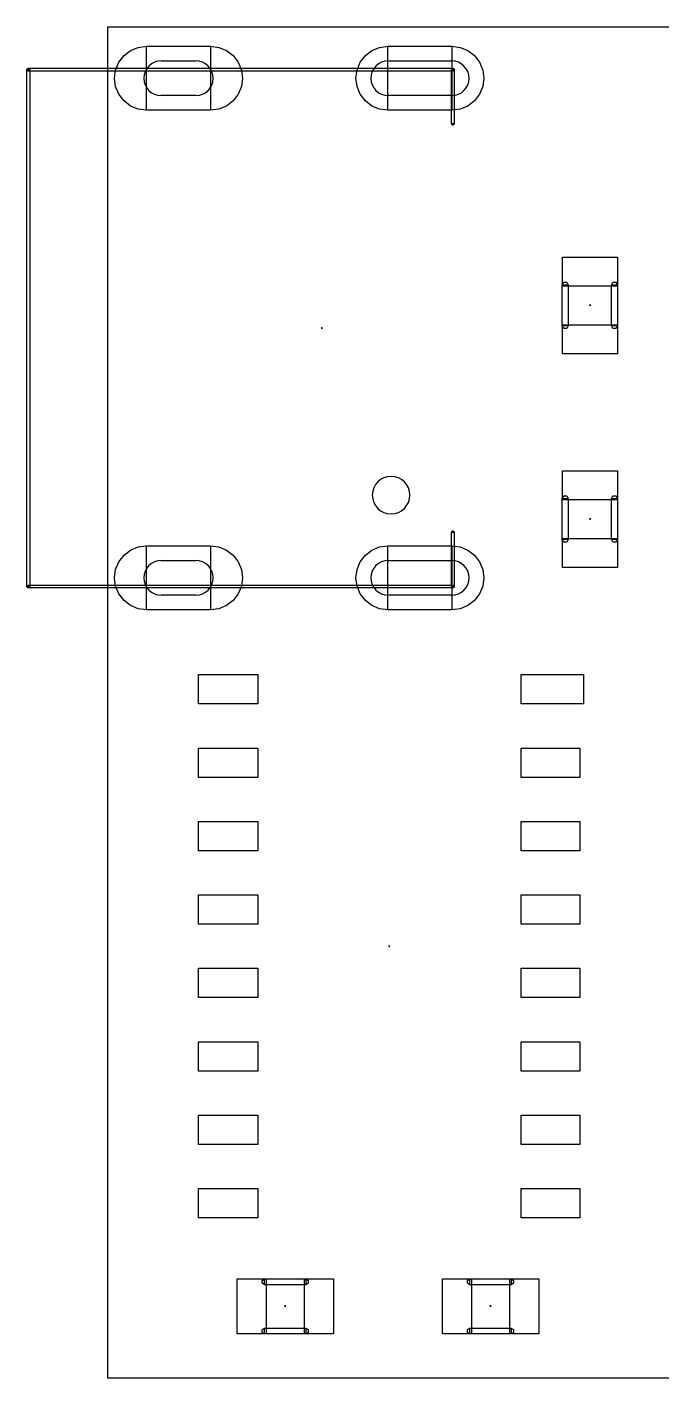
# Model space of a CAD drawing. Extents: x 92.4 to 147.7, y -28.8 to -5.5.
# Drawn here: x 92.36 to 103.34, y -28.83 to -5.46 of the extents above; entities that cross this region are included whole.
import ezdxf

# ---------------------------------------------------------------- set-up
doc = ezdxf.new("R2010")
doc.units = 0
doc.layers.add('LAYER_1', color=7, linetype='CONTINUOUS')

msp = doc.modelspace()

# ---------------------------------------------------------------- linework, layer by layer
at = {"layer": 'LAYER_1'}
for points in [[(138.4653, -5.4627), (93.7614, -5.4627)], [(93.7614, -5.4627), (93.7614, -28.8307)], [(94.4358, -6.9036), (94.2912, -6.8844), (94.1587, -6.8294), (94.0448, -6.7422), (93.956, -6.6266), (93.9003, -6.4918), (93.8818, -6.3497), (93.9003, -6.2075), (93.956, -6.0727), (94.0448, -5.9571), (94.1587, -5.8699), (94.2912, -5.8149), (94.4358, -5.7957)], [(94.4358, -6.9036), (94.2912, -6.8844), (94.1587, -6.8294), (94.0448, -6.7422), (93.956, -6.6266), (93.9003, -6.4918), (93.8818, -6.3497), (93.9003, -6.2075), (93.956, -6.0727), (94.0448, -5.9571), (94.1587, -5.8699), (94.2912, -5.8149), (94.4358, -5.7957)], [(94.4358, -6.9036), (94.4358, -5.7957), (95.5438, -5.7957), (95.5438, -6.9036), (94.4358, -6.9036)], [(94.4358, -5.7957)], [(94.4358, -6.9036), (94.4358, -5.7957), (95.5438, -5.7957), (95.5438, -6.9036), (94.4358, -6.9036)], [(94.4358, -5.7957)], [(95.5438, -5.7957), (95.6883, -5.8149), (95.8208, -5.8699), (95.9347, -5.9571), (96.0235, -6.0727), (96.0792, -6.2075), (96.0978, -6.3497), (96.0792, -6.4918), (96.0235, -6.6266), (95.9347, -6.7422), (95.8208, -6.8294), (95.6883, -6.8844), (95.5438, -6.9036)], [(95.5438, -5.7957), (95.6883, -5.8149), (95.8208, -5.8699), (95.9347, -5.9571), (96.0235, -6.0727), (96.0792, -6.2075), (96.0978, -6.3497), (96.0792, -6.4918), (96.0235, -6.6266), (95.9347, -6.7422), (95.8208, -6.8294), (95.6883, -6.8844), (95.5438, -6.9036)], [(98.6158, -6.9036), (98.4712, -6.8844), (98.3387, -6.8294), (98.2248, -6.7422), (98.136, -6.6266), (98.0803, -6.4918), (98.0618, -6.3497), (98.0803, -6.2075), (98.136, -6.0727), (98.2248, -5.9571), (98.3387, -5.8699), (98.4712, -5.8149), (98.6158, -5.7957)], [(98.6158, -6.9036), (98.4712, -6.8844), (98.3387, -6.8294), (98.2248, -6.7422), (98.136, -6.6266), (98.0803, -6.4918), (98.0618, -6.3497), (98.0803, -6.2075), (98.136, -6.0727), (98.2248, -5.9571), (98.3387, -5.8699), (98.4712, -5.8149), (98.6158, -5.7957)], [(98.6158, -6.9036), (98.6158, -5.7957), (99.7238, -5.7957), (99.7238, -6.9036), (98.6158, -6.9036)], [(98.6158, -5.7957)], [(98.6158, -6.9036), (98.6158, -5.7957), (99.7238, -5.7957), (99.7238, -6.9036), (98.6158, -6.9036)], [(98.6158, -5.7957)], [(99.7238, -5.7957), (99.8683, -5.8149), (100.0008, -5.8699), (100.1147, -5.9571), (100.2035, -6.0727), (100.2592, -6.2075), (100.2778, -6.3497), (100.2592, -6.4918), (100.2035, -6.6266), (100.1147, -6.7422), (100.0008, -6.8294), (99.8683, -6.8844), (99.7238, -6.9036)], [(99.7238, -5.7957), (99.8683, -5.8149), (100.0008, -5.8699), (100.1147, -5.9571), (100.2035, -6.0727), (100.2592, -6.2075), (100.2778, -6.3497), (100.2592, -6.4918), (100.2035, -6.6266), (100.1147, -6.7422), (100.0008, -6.8294), (99.8683, -6.8844), (99.7238, -6.9036)], [(94.6898, -6.0497), (94.631, -6.0555), (94.575, -6.0725), (94.5233, -6.1001), (94.4776, -6.1375), (94.4402, -6.1832), (94.4126, -6.2349), (94.3956, -6.2908), (94.3898, -6.3496)], [(94.4358, -6.0727)], [(94.4358, -6.0727)], [(94.6898, -6.0497), (95.2898, -6.0497)], [(95.5898, -6.3496), (95.584, -6.2908), (95.5669, -6.2349), (95.5393, -6.1832), (95.5019, -6.1375), (95.4562, -6.1001), (95.4046, -6.0725), (95.3486, -6.0555), (95.2898, -6.0497)], [(98.6198, -6.0497), (98.561, -6.0555), (98.505, -6.0725), (98.4533, -6.1001), (98.4076, -6.1375), (98.3702, -6.1832), (98.3426, -6.2349), (98.3256, -6.2908), (98.3198, -6.3496)], [(98.6158, -6.0727)], [(98.6158, -6.0727)], [(98.6198, -6.0497), (99.7198, -6.0497)], [(100.0198, -6.3496), (100.014, -6.2908), (99.9969, -6.2349), (99.9693, -6.1832), (99.9319, -6.1375), (99.8862, -6.1001), (99.8346, -6.0725), (99.7786, -6.0555), (99.7198, -6.0497)], [(94.3898, -6.3496), (94.3956, -6.4084), (94.4126, -6.4644), (94.4402, -6.5161), (94.4776, -6.5618), (94.5233, -6.5992), (94.575, -6.6268), (94.631, -6.6438), (94.6898, -6.6496)], [(94.4358, -6.3496)], [(94.4358, -6.3496), (94.4358, -6.3496), (94.4358, -6.3496), (94.4358, -6.3496), (94.4358, -6.3496), (94.4358, -6.3496), (94.4358, -6.3496)], [(94.4358, -6.3496)], [(94.4358, -6.3496), (94.4358, -6.3496), (94.4358, -6.3496), (94.4358, -6.3496), (94.4358, -6.3496), (94.4358, -6.3496), (94.4358, -6.3496)], [(95.2898, -6.6496), (95.3502, -6.6435), (95.4065, -6.626), (95.4575, -6.5984), (95.5019, -6.5618), (95.5385, -6.5174), (95.5661, -6.4664), (95.5836, -6.4101), (95.5897, -6.3497)], [(95.5438, -6.3496), (95.5438, -6.3496), (95.5438, -6.3496), (95.5438, -6.3496), (95.5438, -6.3496), (95.5438, -6.3496), (95.5438, -6.3496)], [(95.5438, -6.3496), (95.5438, -6.3496), (95.5438, -6.3496), (95.5438, -6.3496), (95.5438, -6.3496), (95.5438, -6.3496), (95.5438, -6.3496)], [(98.3198, -6.3496), (98.3256, -6.4084), (98.3426, -6.4644), (98.3702, -6.5161), (98.4076, -6.5618), (98.4533, -6.5992), (98.505, -6.6268), (98.561, -6.6438), (98.6198, -6.6496)], [(98.6158, -6.3496)], [(98.6158, -6.3496), (98.6158, -6.3496), (98.6158, -6.3496), (98.6158, -6.3496), (98.6158, -6.3496), (98.6158, -6.3496), (98.6158, -6.3496)], [(98.6158, -6.3496)], [(98.6158, -6.3496), (98.6158, -6.3496), (98.6158, -6.3496), (98.6158, -6.3496), (98.6158, -6.3496), (98.6158, -6.3496), (98.6158, -6.3496)], [(99.7198, -6.6496), (99.7802, -6.6435), (99.8365, -6.626), (99.8875, -6.5984), (99.9319, -6.5618), (99.9685, -6.5174), (99.9961, -6.4664), (100.0136, -6.4101), (100.0197, -6.3497)], [(99.7238, -6.3496), (99.7238, -6.3496), (99.7238, -6.3496), (99.7238, -6.3496), (99.7238, -6.3496), (99.7238, -6.3496), (99.7238, -6.3496)], [(99.7238, -6.3496), (99.7238, -6.3496), (99.7238, -6.3496), (99.7238, -6.3496), (99.7238, -6.3496), (99.7238, -6.3496), (99.7238, -6.3496)], [(95.2898, -6.6497), (94.6898, -6.6497)], [(95.5438, -6.6266)], [(95.5438, -6.6266)], [(99.7198, -6.6497), (98.6198, -6.6497)], [(99.7238, -6.6266)], [(99.7238, -6.6266)], [(95.5438, -6.9036)], [(95.5438, -6.9036)], [(99.7238, -6.9036)], [(99.7238, -6.9036)], [(94.4358, -15.5436), (94.2912, -15.5244), (94.1587, -15.4694), (94.0448, -15.3822), (93.956, -15.2666), (93.9003, -15.1318), (93.8818, -14.9897), (93.9003, -14.8475), (93.956, -14.7127), (94.0448, -14.5971), (94.1587, -14.5099), (94.2912, -14.4549), (94.4358, -14.4357)], [(94.4358, -15.5436), (94.2912, -15.5244), (94.1587, -15.4694), (94.0448, -15.3822), (93.956, -15.2666), (93.9003, -15.1318), (93.8818, -14.9897), (93.9003, -14.8475), (93.956, -14.7127), (94.0448, -14.5971), (94.1587, -14.5099), (94.2912, -14.4549), (94.4358, -14.4357)], [(94.4358, -15.5436), (94.4358, -14.4357), (95.5438, -14.4357), (95.5438, -15.5436), (94.4358, -15.5436)], [(94.4358, -14.4357)], [(94.4358, -15.5436), (94.4358, -14.4357), (95.5438, -14.4357), (95.5438, -15.5436), (94.4358, -15.5436)], [(94.4358, -14.4357)], [(95.5438, -14.4357), (95.6883, -14.4549), (95.8208, -14.5099), (95.9347, -14.5971), (96.0235, -14.7127), (96.0792, -14.8475), (96.0978, -14.9897), (96.0792, -15.1318), (96.0235, -15.2666), (95.9347, -15.3822), (95.8208, -15.4694), (95.6883, -15.5244), (95.5438, -15.5436)], [(95.5438, -14.4357), (95.6883, -14.4549), (95.8208, -14.5099), (95.9347, -14.5971), (96.0235, -14.7127), (96.0792, -14.8475), (96.0978, -14.9897), (96.0792, -15.1318), (96.0235, -15.2666), (95.9347, -15.3822), (95.8208, -15.4694), (95.6883, -15.5244), (95.5438, -15.5436)], [(98.6158, -15.5436), (98.4712, -15.5244), (98.3387, -15.4694), (98.2248, -15.3822), (98.136, -15.2666), (98.0803, -15.1318), (98.0618, -14.9897), (98.0803, -14.8475), (98.136, -14.7127), (98.2248, -14.5971), (98.3387, -14.5099), (98.4712, -14.4549), (98.6158, -14.4357)], [(98.6158, -15.5436), (98.4712, -15.5244), (98.3387, -15.4694), (98.2248, -15.3822), (98.136, -15.2666), (98.0803, -15.1318), (98.0618, -14.9897), (98.0803, -14.8475), (98.136, -14.7127), (98.2248, -14.5971), (98.3387, -14.5099), (98.4712, -14.4549), (98.6158, -14.4357)], [(98.6158, -15.5436), (98.6158, -14.4357), (99.7238, -14.4357), (99.7238, -15.5436), (98.6158, -15.5436)], [(98.6158, -14.4357)], [(98.6158, -15.5436), (98.6158, -14.4357), (99.7238, -14.4357), (99.7238, -15.5436), (98.6158, -15.5436)], [(98.6158, -14.4357)], [(99.7238, -14.4357), (99.8683, -14.4549), (100.0008, -14.5099), (100.1147, -14.5971), (100.2035, -14.7127), (100.2592, -14.8475), (100.2778, -14.9897), (100.2592, -15.1318), (100.2035, -15.2666), (100.1147, -15.3822), (100.0008, -15.4694), (99.8683, -15.5244), (99.7238, -15.5436)], [(99.7238, -14.4357), (99.8683, -14.4549), (100.0008, -14.5099), (100.1147, -14.5971), (100.2035, -14.7127), (100.2592, -14.8475), (100.2778, -14.9897), (100.2592, -15.1318), (100.2035, -15.2666), (100.1147, -15.3822), (100.0008, -15.4694), (99.8683, -15.5244), (99.7238, -15.5436)], [(94.6898, -14.6897), (94.631, -14.6955), (94.575, -14.7125), (94.5233, -14.7401), (94.4776, -14.7775), (94.4402, -14.8232), (94.4126, -14.8749), (94.3956, -14.9309), (94.3898, -14.9897)], [(94.4358, -14.7127)], [(94.4358, -14.7127)], [(94.6898, -14.6897), (95.2898, -14.6897)], [(95.5898, -14.9897), (95.584, -14.9309), (95.5669, -14.8749), (95.5393, -14.8232), (95.5019, -14.7775), (95.4562, -14.7401), (95.4046, -14.7125), (95.3486, -14.6955), (95.2898, -14.6897)], [(98.6198, -14.6897), (98.561, -14.6955), (98.505, -14.7125), (98.4533, -14.7401), (98.4076, -14.7775), (98.3702, -14.8232), (98.3426, -14.8749), (98.3256, -14.9309), (98.3198, -14.9897)], [(98.6158, -14.7127)], [(98.6158, -14.7127)], [(98.6198, -14.6897), (99.7198, -14.6897)], [(100.0198, -14.9897), (100.014, -14.9309), (99.9969, -14.8749), (99.9693, -14.8232), (99.9319, -14.7775), (99.8862, -14.7401), (99.8346, -14.7125), (99.7786, -14.6955), (99.7198, -14.6897)], [(94.3898, -14.9897), (94.3956, -15.0485), (94.4126, -15.1045), (94.4402, -15.1561), (94.4776, -15.2018), (94.5233, -15.2392), (94.575, -15.2668), (94.631, -15.2838), (94.6898, -15.2896)], [(94.4358, -14.9897)], [(94.4358, -14.9897), (94.4358, -14.9897), (94.4358, -14.9897), (94.4358, -14.9897), (94.4358, -14.9897), (94.4358, -14.9897), (94.4358, -14.9897)], [(94.4358, -14.9897)], [(94.4358, -14.9897), (94.4358, -14.9897), (94.4358, -14.9897), (94.4358, -14.9897), (94.4358, -14.9897), (94.4358, -14.9897), (94.4358, -14.9897)], [(95.2898, -15.2896), (95.3502, -15.2835), (95.4065, -15.266), (95.4575, -15.2384), (95.5019, -15.2018), (95.5385, -15.1574), (95.5661, -15.1064), (95.5836, -15.0501), (95.5897, -14.9897)], [(95.5438, -14.9897), (95.5438, -14.9897), (95.5438, -14.9897), (95.5438, -14.9897), (95.5438, -14.9897), (95.5438, -14.9897), (95.5438, -14.9897)], [(95.5438, -14.9897), (95.5438, -14.9897), (95.5438, -14.9897), (95.5438, -14.9897), (95.5438, -14.9897), (95.5438, -14.9897), (95.5438, -14.9897)], [(98.3198, -14.9897), (98.3256, -15.0485), (98.3426, -15.1045), (98.3702, -15.1561), (98.4076, -15.2018), (98.4533, -15.2392), (98.505, -15.2668), (98.561, -15.2838), (98.6198, -15.2896)], [(98.6158, -14.9897)], [(98.6158, -14.9897), (98.6158, -14.9897), (98.6158, -14.9897), (98.6158, -14.9897), (98.6158, -14.9897), (98.6158, -14.9897), (98.6158, -14.9897)], [(98.6158, -14.9897)], [(98.6158, -14.9897), (98.6158, -14.9897), (98.6158, -14.9897), (98.6158, -14.9897), (98.6158, -14.9897), (98.6158, -14.9897), (98.6158, -14.9897)], [(99.7198, -15.2896), (99.7802, -15.2835), (99.8365, -15.266), (99.8875, -15.2384), (99.9319, -15.2018), (99.9685, -15.1574), (99.9961, -15.1064), (100.0136, -15.0501), (100.0197, -14.9897)], [(99.7238, -14.9897), (99.7238, -14.9897), (99.7238, -14.9897), (99.7238, -14.9897), (99.7238, -14.9897), (99.7238, -14.9897), (99.7238, -14.9897)], [(99.7238, -14.9897), (99.7238, -14.9897), (99.7238, -14.9897), (99.7238, -14.9897), (99.7238, -14.9897), (99.7238, -14.9897), (99.7238, -14.9897)], [(95.2898, -15.2897), (94.6898, -15.2897)], [(95.5438, -15.2666)], [(95.5438, -15.2666)], [(99.7198, -15.2897), (98.6198, -15.2897)], [(99.7238, -15.2666)], [(99.7238, -15.2666)], [(95.5438, -15.5436)], [(95.5438, -15.5436)], [(99.7238, -15.5436)], [(99.7238, -15.5436)], [(93.7614, -28.8307), (138.4653, -28.8307)]]:
    msp.add_lwpolyline(points, dxfattribs=at)
at = {"layer": 'LAYER_1', "color": 53}
for points in [[(92.3648, -6.1997), (92.3773, -6.178), (92.4023, -6.178), (92.4148, -6.1997)], [(92.4148, -15.1397), (92.3648, -15.1397), (92.3648, -6.1997), (92.4148, -6.1997), (92.4148, -15.1397)], [(92.3898, -6.2247), (92.3681, -6.2122), (92.3681, -6.1872), (92.3898, -6.1747)], [(92.3898, -6.2247), (92.3898, -6.1747), (99.7398, -6.1747), (99.7398, -6.2247), (92.3898, -6.2247)], [(92.3898, -6.1747)], [(92.3898, -6.1872)], [(92.3898, -6.1997)], [(92.3898, -6.1997), (92.3898, -6.1997), (92.3898, -6.1997), (92.3898, -6.1997), (92.3898, -6.1997), (92.3898, -6.1997), (92.3898, -6.1997)], [(92.3898, -6.1997), (92.3898, -6.1997), (92.3898, -6.1997), (92.3898, -6.1997), (92.3898, -6.1997), (92.3898, -6.1997), (92.3898, -6.1997)], [(92.4023, -6.1997)], [(92.4148, -6.1997)], [(99.7148, -6.1997), (99.7273, -6.178), (99.7523, -6.178), (99.7648, -6.1997)], [(99.7148, -6.1997), (99.7648, -6.1997), (99.7648, -7.1397), (99.7148, -7.1397), (99.7148, -6.1997)], [(99.7398, -6.1747), (99.7614, -6.1872), (99.7614, -6.2122), (99.7398, -6.2247)], [(99.7398, -6.1997), (99.7398, -6.1997), (99.7398, -6.1997), (99.7398, -6.1997), (99.7398, -6.1997), (99.7398, -6.1997), (99.7398, -6.1997)], [(99.7398, -6.1997)], [(99.7398, -6.1997), (99.7398, -6.1997), (99.7398, -6.1997), (99.7398, -6.1997), (99.7398, -6.1997), (99.7398, -6.1997), (99.7398, -6.1997)], [(99.7398, -6.2122)], [(99.7398, -6.2247)], [(99.7523, -6.1997)], [(99.7648, -6.1997)], [(99.7148, -7.1397)], [(99.7648, -7.1397), (99.7523, -7.1613), (99.7273, -7.1613), (99.7148, -7.1397)], [(99.7273, -7.1397)], [(99.7398, -7.1397), (99.7398, -7.1397), (99.7398, -7.1397), (99.7398, -7.1397), (99.7398, -7.1397), (99.7398, -7.1397), (99.7398, -7.1397)], [(101.6352, -9.92), (101.6606, -9.876), (101.7114, -9.876), (101.7368, -9.92)], [(101.7368, -10.632), (101.6352, -10.632), (101.6352, -9.92), (101.7368, -9.92), (101.7368, -10.632)], [(101.686, -9.92), (101.686, -9.92), (101.686, -9.92), (101.686, -9.92), (101.686, -9.92), (101.686, -9.92), (101.686, -9.92)], [(101.7114, -9.92)], [(101.7368, -9.92)], [(102.4862, -9.92), (102.5116, -9.876), (102.5624, -9.876), (102.5878, -9.92)], [(102.5878, -10.632), (102.4862, -10.632), (102.4862, -9.92), (102.5878, -9.92), (102.5878, -10.632)], [(102.537, -9.92), (102.537, -9.92), (102.537, -9.92), (102.537, -9.92), (102.537, -9.92), (102.537, -9.92), (102.537, -9.92)], [(102.5624, -9.92)], [(102.5878, -9.92)], [(101.6352, -10.632)], [(101.7368, -10.632), (101.7114, -10.6759), (101.6606, -10.6759), (101.6352, -10.632)], [(101.6606, -10.632)], [(101.686, -10.632)], [(101.686, -10.632), (101.686, -10.632), (101.686, -10.632), (101.686, -10.632), (101.686, -10.632), (101.686, -10.632), (101.686, -10.632)], [(102.4862, -10.632)], [(102.5878, -10.632), (102.5624, -10.6759), (102.5116, -10.6759), (102.4862, -10.632)], [(102.5116, -10.632)], [(102.537, -10.632)], [(102.537, -10.632), (102.537, -10.632), (102.537, -10.632), (102.537, -10.632), (102.537, -10.632), (102.537, -10.632), (102.537, -10.632)], [(101.6352, -13.6157), (101.6606, -13.5717), (101.7114, -13.5717), (101.7368, -13.6157)], [(101.7368, -14.3277), (101.6352, -14.3277), (101.6352, -13.6157), (101.7368, -13.6157), (101.7368, -14.3277)], [(101.686, -13.6157), (101.686, -13.6157), (101.686, -13.6157), (101.686, -13.6157), (101.686, -13.6157), (101.686, -13.6157), (101.686, -13.6157)], [(101.7114, -13.6157)], [(101.7368, -13.6157)], [(102.4862, -13.6157), (102.5116, -13.5717), (102.5624, -13.5717), (102.5878, -13.6157)], [(102.5878, -14.3277), (102.4862, -14.3277), (102.4862, -13.6157), (102.5878, -13.6157), (102.5878, -14.3277)], [(102.537, -13.6157), (102.537, -13.6157), (102.537, -13.6157), (102.537, -13.6157), (102.537, -13.6157), (102.537, -13.6157), (102.537, -13.6157)], [(102.5624, -13.6157)], [(102.5878, -13.6157)], [(99.7148, -14.1997), (99.7273, -14.178), (99.7523, -14.178), (99.7648, -14.1997)], [(99.7148, -14.1997), (99.7648, -14.1997), (99.7648, -15.1397), (99.7148, -15.1397), (99.7148, -14.1997)], [(99.7398, -14.1997)], [(99.7398, -14.1997), (99.7398, -14.1997), (99.7398, -14.1997), (99.7398, -14.1997), (99.7398, -14.1997), (99.7398, -14.1997), (99.7398, -14.1997)], [(99.7523, -14.1997)], [(99.7648, -14.1997)], [(101.6352, -14.3277)], [(101.7368, -14.3277), (101.7114, -14.3716), (101.6606, -14.3716), (101.6352, -14.3277)], [(101.6606, -14.3277)], [(101.686, -14.3277)], [(101.686, -14.3277), (101.686, -14.3277), (101.686, -14.3277), (101.686, -14.3277), (101.686, -14.3277), (101.686, -14.3277), (101.686, -14.3277)], [(102.4862, -14.3277)], [(102.5878, -14.3277), (102.5624, -14.3716), (102.5116, -14.3716), (102.4862, -14.3277)], [(102.5116, -14.3277)], [(102.537, -14.3277)], [(102.537, -14.3277), (102.537, -14.3277), (102.537, -14.3277), (102.537, -14.3277), (102.537, -14.3277), (102.537, -14.3277), (102.537, -14.3277)], [(92.3648, -15.1397)], [(92.4148, -15.1397), (92.4023, -15.1613), (92.3773, -15.1613), (92.3648, -15.1397)], [(92.3898, -15.1647), (92.3681, -15.1522), (92.3681, -15.1272), (92.3898, -15.1147)], [(92.3773, -15.1397)], [(99.7398, -15.1147), (99.7398, -15.1647), (92.3898, -15.1647), (92.3898, -15.1147), (99.7398, -15.1147)], [(92.3898, -15.1147)], [(92.3898, -15.1272)], [(92.3898, -15.1397), (92.3898, -15.1397), (92.3898, -15.1397), (92.3898, -15.1397), (92.3898, -15.1397), (92.3898, -15.1397), (92.3898, -15.1397)], [(92.3898, -15.1397)], [(92.3898, -15.1397), (92.3898, -15.1397), (92.3898, -15.1397), (92.3898, -15.1397), (92.3898, -15.1397), (92.3898, -15.1397), (92.3898, -15.1397)], [(99.7148, -15.1397)], [(99.7648, -15.1397), (99.7523, -15.1613), (99.7273, -15.1613), (99.7148, -15.1397)], [(99.7273, -15.1397)], [(99.7398, -15.1147), (99.7614, -15.1272), (99.7614, -15.1522), (99.7398, -15.1647)], [(99.7398, -15.1397)], [(99.7398, -15.1397), (99.7398, -15.1397), (99.7398, -15.1397), (99.7398, -15.1397), (99.7398, -15.1397), (99.7398, -15.1397), (99.7398, -15.1397)], [(99.7398, -15.1397), (99.7398, -15.1397), (99.7398, -15.1397), (99.7398, -15.1397), (99.7398, -15.1397), (99.7398, -15.1397), (99.7398, -15.1397)], [(99.7398, -15.1522)], [(99.7398, -15.1647)], [(96.4788, -27.2179), (96.4348, -27.1925), (96.4348, -27.1417), (96.4788, -27.1163)], [(97.1908, -27.1163), (97.1908, -27.2179), (96.4788, -27.2179), (96.4788, -27.1163), (97.1908, -27.1163)], [(96.4788, -27.1163)], [(96.4788, -27.1417)], [(96.4788, -27.1671), (96.4788, -27.1671), (96.4788, -27.1671), (96.4788, -27.1671), (96.4788, -27.1671), (96.4788, -27.1671), (96.4788, -27.1671)], [(97.1908, -27.1163), (97.2347, -27.1417), (97.2347, -27.1925), (97.1908, -27.2179)], [(97.1908, -27.1671)], [(97.1908, -27.1671), (97.1908, -27.1671), (97.1908, -27.1671), (97.1908, -27.1671), (97.1908, -27.1671), (97.1908, -27.1671), (97.1908, -27.1671)], [(97.1908, -27.1925)], [(97.1908, -27.2179)], [(100.0348, -27.2179), (99.9908, -27.1925), (99.9908, -27.1417), (100.0348, -27.1163)], [(100.7468, -27.1163), (100.7468, -27.2179), (100.0348, -27.2179), (100.0348, -27.1163), (100.7468, -27.1163)], [(100.0348, -27.1163)], [(100.0348, -27.1417)], [(100.0348, -27.1671), (100.0348, -27.1671), (100.0348, -27.1671), (100.0348, -27.1671), (100.0348, -27.1671), (100.0348, -27.1671), (100.0348, -27.1671)], [(100.7468, -27.1163), (100.7907, -27.1417), (100.7907, -27.1925), (100.7468, -27.2179)], [(100.7468, -27.1671)], [(100.7468, -27.1671), (100.7468, -27.1671), (100.7468, -27.1671), (100.7468, -27.1671), (100.7468, -27.1671), (100.7468, -27.1671), (100.7468, -27.1671)], [(100.7468, -27.1925)], [(100.7468, -27.2179)], [(96.4788, -28.0689), (96.4348, -28.0435), (96.4348, -27.9927), (96.4788, -27.9673)], [(97.1908, -27.9673), (97.1908, -28.0689), (96.4788, -28.0689), (96.4788, -27.9673), (97.1908, -27.9673)], [(96.4788, -27.9673)], [(96.4788, -27.9927)], [(96.4788, -28.0181), (96.4788, -28.0181), (96.4788, -28.0181), (96.4788, -28.0181), (96.4788, -28.0181), (96.4788, -28.0181), (96.4788, -28.0181)], [(97.1908, -27.9673), (97.2347, -27.9927), (97.2347, -28.0435), (97.1908, -28.0689)], [(97.1908, -28.0181)], [(97.1908, -28.0181), (97.1908, -28.0181), (97.1908, -28.0181), (97.1908, -28.0181), (97.1908, -28.0181), (97.1908, -28.0181), (97.1908, -28.0181)], [(100.0348, -28.0689), (99.9908, -28.0435), (99.9908, -27.9927), (100.0348, -27.9673)], [(100.7468, -27.9673), (100.7468, -28.0689), (100.0348, -28.0689), (100.0348, -27.9673), (100.7468, -27.9673)], [(100.0348, -27.9673)], [(100.0348, -27.9927)], [(100.0348, -28.0181), (100.0348, -28.0181), (100.0348, -28.0181), (100.0348, -28.0181), (100.0348, -28.0181), (100.0348, -28.0181), (100.0348, -28.0181)], [(100.7468, -27.9673), (100.7907, -27.9927), (100.7907, -28.0435), (100.7468, -28.0689)], [(100.7468, -28.0181)], [(100.7468, -28.0181), (100.7468, -28.0181), (100.7468, -28.0181), (100.7468, -28.0181), (100.7468, -28.0181), (100.7468, -28.0181), (100.7468, -28.0181)], [(97.1908, -28.0435)], [(97.1908, -28.0689)], [(100.7468, -28.0435)], [(100.7468, -28.0689)]]:
    msp.add_lwpolyline(points, dxfattribs=at)
at = {"layer": 'LAYER_1'}
for points in [[(102.5878, -9.9458), (101.6379, -9.9458), (101.6379, -9.4457), (102.5878, -9.4457), (102.5878, -9.9458)], [(102.128, -10.276), (102.118, -10.266), (102.108, -10.2759), (102.1179, -10.2859), (102.1279, -10.276)], [(97.4798, -10.6697), (97.4698, -10.6597), (97.4598, -10.6696), (97.4697, -10.6796), (97.4797, -10.6697)], [(102.5878, -11.1141), (101.6379, -11.1141), (101.6379, -10.614), (102.5878, -10.614), (102.5878, -11.1141)], [(98.9948, -13.5597), (98.9882, -13.4942), (98.9692, -13.4332), (98.9393, -13.378), (98.8996, -13.3299), (98.8515, -13.2902), (98.7963, -13.2602), (98.7353, -13.2413), (98.6698, -13.2347), (98.6043, -13.2413), (98.5433, -13.2602), (98.4881, -13.2902), (98.44, -13.3298), (98.4003, -13.3779), (98.3703, -13.4331), (98.3514, -13.4941), (98.3448, -13.5596), (98.3514, -13.6251), (98.3703, -13.6861), (98.4003, -13.7413), (98.4399, -13.7894), (98.488, -13.8291), (98.5432, -13.8591), (98.6042, -13.878), (98.6697, -13.8846), (98.7352, -13.878), (98.7962, -13.8591), (98.8514, -13.8291), (98.8995, -13.7895), (98.9392, -13.7414), (98.9692, -13.6862), (98.9881, -13.6252), (98.9947, -13.5597)], [(102.5878, -13.6414), (101.6379, -13.6414), (101.6379, -13.1413), (102.5878, -13.1413), (102.5878, -13.6414)], [(102.128, -13.9717), (102.118, -13.9617), (102.108, -13.9716), (102.1179, -13.9816), (102.1279, -13.9717)], [(102.5878, -14.8098), (101.6379, -14.8098), (101.6379, -14.3097), (102.5878, -14.3097), (102.5878, -14.8098)], [(95.3362, -16.664), (96.3649, -16.6641), (96.3649, -17.1721), (95.3362, -17.172), (95.3362, -16.664)], [(100.9242, -16.664), (102.0037, -16.6641), (102.0037, -17.1721), (100.9242, -17.172), (100.9242, -16.664)], [(95.3362, -17.934), (96.3649, -17.9341), (96.3649, -18.4421), (95.3362, -18.442), (95.3362, -17.934)], [(100.9242, -17.934), (101.9401, -17.9341), (101.9401, -18.4421), (100.9242, -18.442), (100.9242, -17.934)], [(95.3362, -19.204), (96.3649, -19.2041), (96.3649, -19.7121), (95.3362, -19.712), (95.3362, -19.204)], [(100.9242, -19.204), (101.9401, -19.2041), (101.9401, -19.7121), (100.9242, -19.712), (100.9242, -19.204)], [(95.3362, -20.474), (96.3649, -20.4741), (96.3649, -20.9821), (95.3362, -20.982), (95.3362, -20.474)], [(100.9242, -20.474), (101.9401, -20.4741), (101.9401, -20.9821), (100.9242, -20.982), (100.9242, -20.474)], [(98.6482, -21.3631), (98.6382, -21.3531), (98.6282, -21.363), (98.6381, -21.373), (98.6481, -21.3631)], [(95.3362, -21.744), (96.3649, -21.7441), (96.3649, -22.2521), (95.3362, -22.252), (95.3362, -21.744)], [(100.9242, -21.744), (101.9401, -21.7441), (101.9401, -22.2521), (100.9242, -22.252), (100.9242, -21.744)], [(95.3362, -23.014), (96.3649, -23.0141), (96.3649, -23.5221), (95.3362, -23.522), (95.3362, -23.014)], [(100.9242, -23.014), (101.9401, -23.0141), (101.9401, -23.5221), (100.9242, -23.522), (100.9242, -23.014)], [(95.3362, -24.284), (96.3649, -24.2841), (96.3649, -24.7921), (95.3362, -24.792), (95.3362, -24.284)], [(100.9242, -24.284), (101.9401, -24.2841), (101.9401, -24.7921), (100.9242, -24.792), (100.9242, -24.284)], [(95.3362, -25.554), (96.3649, -25.5541), (96.3649, -26.0621), (95.3362, -26.062), (95.3362, -25.554)], [(100.9242, -25.554), (101.9401, -25.5541), (101.9401, -26.0621), (100.9242, -26.062), (100.9242, -25.554)], [(96.5045, -27.1161), (96.5045, -28.0662), (96.0044, -28.0662), (96.0044, -27.1161), (96.5045, -27.1161)], [(97.673, -27.1161), (97.673, -28.0662), (97.1729, -28.0662), (97.1729, -27.1161), (97.673, -27.1161)], [(100.0606, -27.1161), (100.0606, -28.0662), (99.5605, -28.0662), (99.5605, -27.1161), (100.0606, -27.1161)], [(101.229, -27.1161), (101.229, -28.0662), (100.7289, -28.0662), (100.7289, -27.1161), (101.229, -27.1161)], [(96.8448, -27.5861), (96.8348, -27.5761), (96.8248, -27.586), (96.8347, -27.596), (96.8447, -27.5861)], [(100.4008, -27.5861), (100.3908, -27.5761), (100.3808, -27.586), (100.3907, -27.596), (100.4007, -27.5861)]]:
    msp.add_lwpolyline(points, close=True, dxfattribs=at)

doc.saveas('drawing.dxf')
